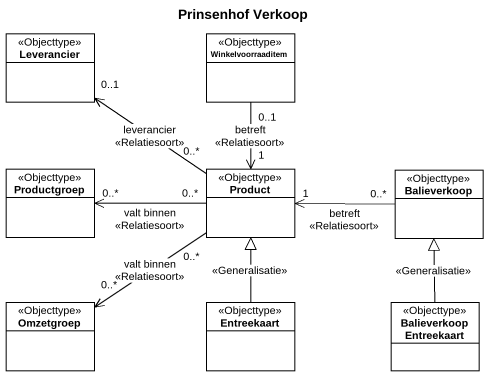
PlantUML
@startuml
title Prinsenhof Verkoop
hide circle
hide empty members
class Leverancier <<Objecttype>>
class Winkelvoorraaditem <<Objecttype>>
class Productgroep <<Objecttype>>
class Product <<Objecttype>>
class Balieverkoop <<Objecttype>>
class Omzetgroep <<Objecttype>>
class Entreekaart <<Objecttype>>
class "Balieverkoop Entreekaart" as Balieverkoop_Entreekaart <<Objecttype>>
Winkelvoorraaditem "0..1" --> "1" Product : betreft\n<<Relatiesoort>>
Product "0..*" -up-> "0..1" Leverancier : leverancier\n<<Relatiesoort>>
Product "0..*" -left-> "0..*" Productgroep : valt binnen\n<<Relatiesoort>>
Product "0..*" --> "0..*" Omzetgroep : valt binnen\n<<Relatiesoort>>
Balieverkoop "0..*" -left-> "1" Product : betreft\n<<Relatiesoort>>
Entreekaart -up-|> Product : <<Generalisatie>>
Balieverkoop_Entreekaart -up-|> Balieverkoop : <<Generalisatie>>
@enduml
